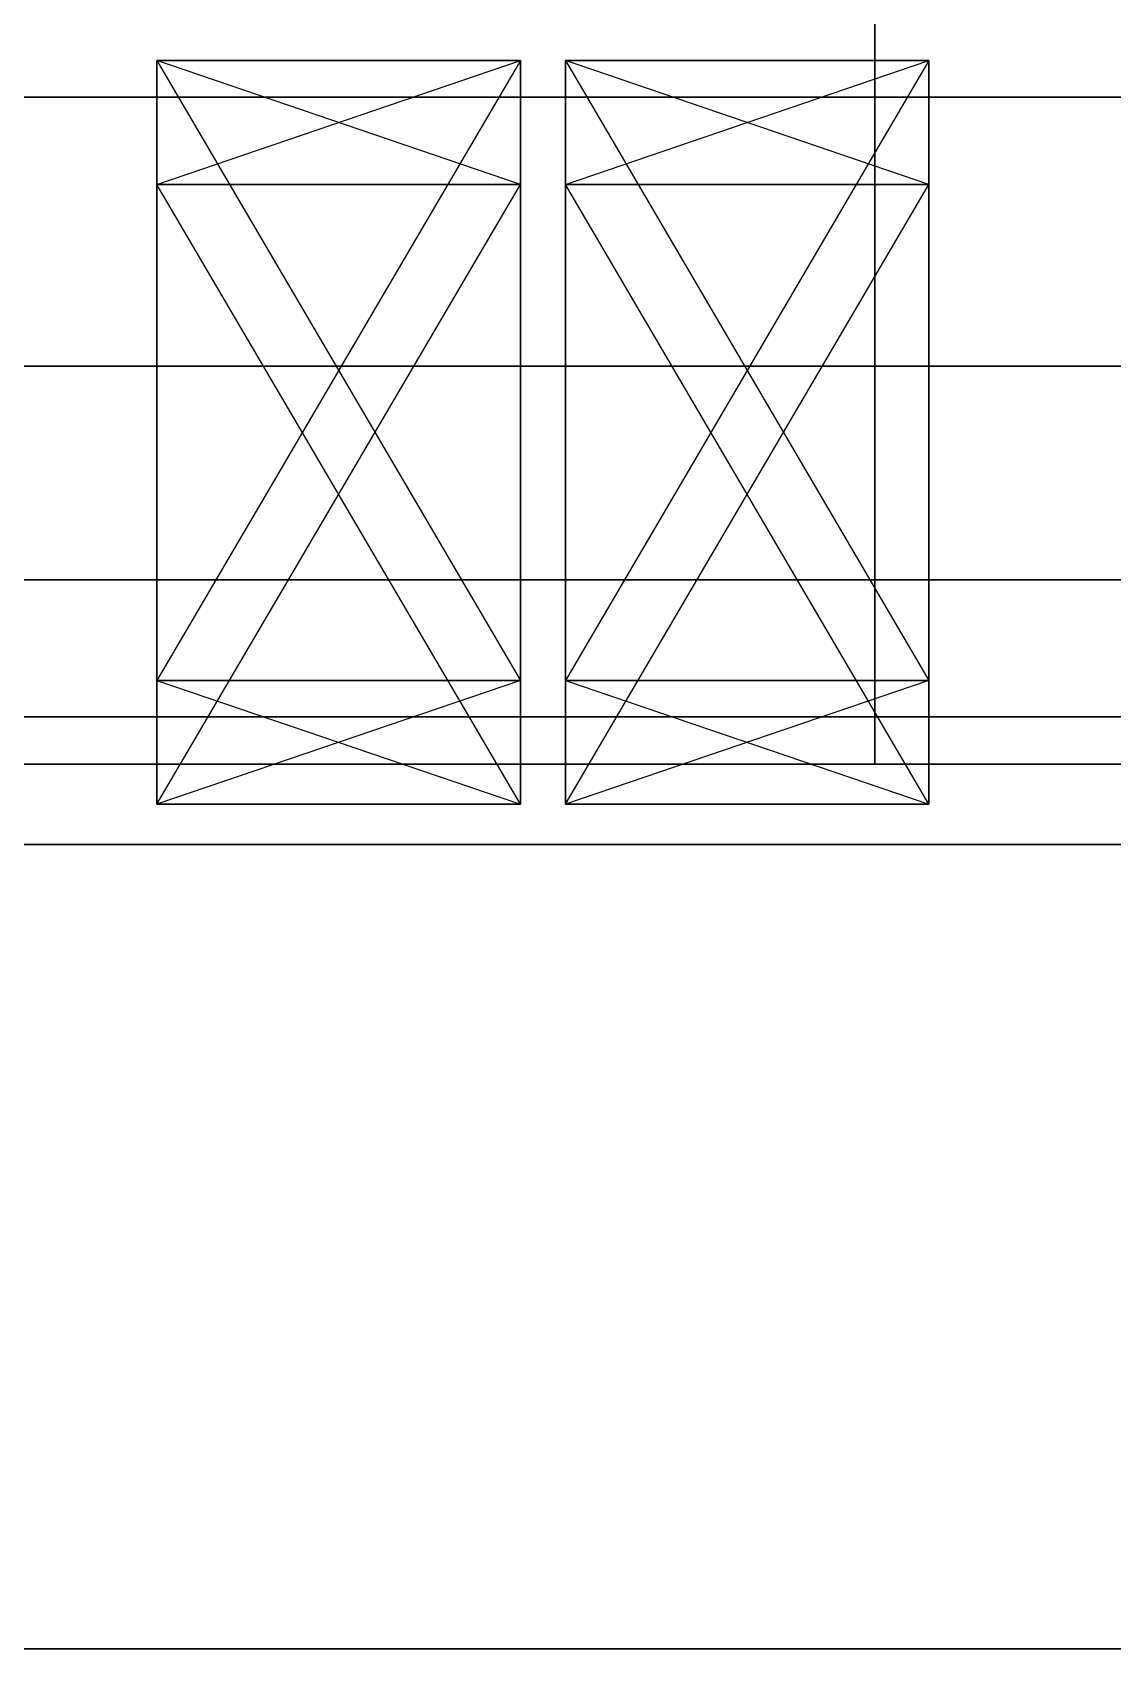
# Model space of a CAD drawing. Extents: x 0 to 4960, y -79 to 258.
# Drawn here: x 2980 to 3032.9, y -19.7 to 59.4 of the extents above; entities that cross this region are included whole.
import ezdxf

# ---------------------------------------------------------------- set-up
doc = ezdxf.new("R2010")
doc.units = 0
doc.layers.add('UB3D', color=1, linetype='CONTINUOUS')

msp = doc.modelspace()

# ---------------------------------------------------------------- linework, layer by layer
at = {"layer": 'UB3D', "color": 27}
for points in [[(2921.259843, 23.622047, -2581.102362), (3118.110236, 23.622047, -2581.102362), (3118.110236, 88.582677, -2581.102362), (2921.259843, 88.582677, -2581.102362)], [(3118.110236, 23.622047, -2738.582677), (2921.259843, 23.622047, -2738.582677), (2921.259843, 88.582677, -2738.582677), (3118.110236, 88.582677, -2738.582677)], [(2941.338583, 23.622047, -3361.023622), (3138.188976, 23.622047, -3361.023622), (3138.188976, 88.582677, -3361.023622), (2941.338583, 88.582677, -3361.023622)], [(3138.188976, 23.622047, -3518.503937), (2941.338583, 23.622047, -3518.503937), (2941.338583, 88.582677, -3518.503937), (3138.188976, 88.582677, -3518.503937)], [(3021.259843, 23.622047, -1458.661417), (3021.259843, 23.622047, -1301.181102), (3021.259843, 88.582677, -1301.181102), (3021.259843, 88.582677, -1458.661417)], [(3021.259843, 23.622047, -1301.181102), (3218.110236, 23.622047, -1301.181102), (3218.110236, 88.582677, -1301.181102), (3021.259843, 88.582677, -1301.181102)], [(3218.110236, 23.622047, -1458.661417), (3021.259843, 23.622047, -1458.661417), (3021.259843, 88.582677, -1458.661417), (3218.110236, 88.582677, -1458.661417)], [(3021.259843, 23.622047, -2038.582677), (3021.259843, 23.622047, -1881.102362), (3021.259843, 88.582677, -1881.102362), (3021.259843, 88.582677, -2038.582677)], [(3021.259843, 23.622047, -1881.102362), (3218.110236, 23.622047, -1881.102362), (3218.110236, 88.582677, -1881.102362), (3021.259843, 88.582677, -1881.102362)], [(3218.110236, 23.622047, -2038.582677), (3021.259843, 23.622047, -2038.582677), (3021.259843, 88.582677, -2038.582677), (3218.110236, 88.582677, -2038.582677)], [(2921.259843, 23.622047, -2738.582677), (2921.259843, 23.622047, -2581.102362), (3118.110236, 23.622047, -2581.102362)], [(2921.259843, 23.622047, -2738.582677), (3118.110236, 23.622047, -2581.102362), (3118.110236, 23.622047, -2738.582677)], [(2921.259843, 23.622047, -2738.582677), (3118.110236, 23.622047, -2738.582677), (2921.259843, 23.622047, -2738.582677)], [(2941.338583, 23.622047, -3518.503937), (2941.338583, 23.622047, -3361.023622), (3138.188976, 23.622047, -3361.023622)], [(2941.338583, 23.622047, -3518.503937), (3138.188976, 23.622047, -3361.023622), (3138.188976, 23.622047, -3518.503937)], [(2941.338583, 23.622047, -3518.503937), (3138.188976, 23.622047, -3518.503937), (2941.338583, 23.622047, -3518.503937)], [(3021.259843, 23.622047, -1458.661417), (3021.259843, 23.622047, -1301.181102), (3218.110236, 23.622047, -1301.181102)], [(3021.259843, 23.622047, -1458.661417), (3218.110236, 23.622047, -1301.181102), (3218.110236, 23.622047, -1458.661417)], [(3021.259843, 23.622047, -1458.661417), (3218.110236, 23.622047, -1458.661417), (3021.259843, 23.622047, -1458.661417)], [(3021.259843, 23.622047, -2038.582677), (3021.259843, 23.622047, -1881.102362), (3218.110236, 23.622047, -1881.102362)], [(3021.259843, 23.622047, -2038.582677), (3218.110236, 23.622047, -1881.102362), (3218.110236, 23.622047, -2038.582677)], [(3021.259843, 23.622047, -2038.582677), (3218.110236, 23.622047, -2038.582677), (3021.259843, 23.622047, -2038.582677)]]:
    msp.add_3dface(points, dxfattribs=at)
at = {"layer": 'UB3D', "color": 53}
for points in [[(3085.511811, 56.266933, -1104.931824), (3085.511811, 70.866122, -1107.244114), (2874.488189, 70.866122, -1107.244114), (2874.488189, 56.266933, -1104.931824)], [(3085.511811, 70.866122, -1012.755886), (3085.511811, 56.266933, -1015.068176), (2874.488189, 56.266933, -1015.068176), (2874.488189, 70.866122, -1012.755886)], [(3085.511811, 43.096779, -1098.221295), (3085.511811, 56.266933, -1104.931824), (2874.488189, 56.266933, -1104.931824), (2874.488189, 43.096779, -1098.221295)], [(3085.511811, 56.266933, -1015.068176), (3085.511811, 43.096779, -1021.778705), (2874.488189, 43.096779, -1021.778705), (2874.488189, 56.266933, -1015.068176)], [(3085.511811, 32.644886, -1087.769402), (3085.511811, 43.096779, -1098.221295), (2874.488189, 43.096779, -1098.221295), (2874.488189, 32.644886, -1087.769402)], [(3085.511811, 43.096779, -1021.778705), (3085.511811, 32.644886, -1032.230598), (2874.488189, 32.644886, -1032.230598), (2874.488189, 43.096779, -1021.778705)], [(3085.511811, 25.934357, -1074.599248), (3085.511811, 32.644886, -1087.769402), (2874.488189, 32.644886, -1087.769402), (2874.488189, 25.934357, -1074.599248)], [(3085.511811, 32.644886, -1032.230598), (3085.511811, 25.934357, -1045.400752), (2874.488189, 25.934357, -1045.400752), (2874.488189, 32.644886, -1032.230598)], [(3085.511811, 23.622067, -1060.00002), (3085.511811, 25.934357, -1074.599248), (2874.488189, 25.934357, -1074.599248), (2874.488189, 23.622067, -1060.00002)], [(3085.511811, 25.934357, -1045.400752), (3085.511811, 23.622067, -1060.00002), (2874.488189, 23.622067, -1060.00002), (2874.488189, 25.934357, -1045.400752)]]:
    msp.add_3dface(points, dxfattribs=at)
at = {"layer": 'UB3D', "color": 254}
for points in [[(3003.897598, 52.001299, -2602.913386), (2986.102402, 52.001299, -2602.913386), (3003.897598, 58.070866, -2602.913386)], [(2986.102402, 52.001299, -2602.913386), (3003.897598, 58.070866, -2602.913386), (2986.102402, 58.070866, -2602.913386)], [(3003.897598, 58.070866, -2602.913386), (2986.102402, 58.070866, -2602.913386), (3003.897598, 58.070866, -2555.669291)], [(2986.102402, 58.070866, -2602.913386), (3003.897598, 58.070866, -2555.669291), (2986.102402, 58.070866, -2555.669291)], [(3003.897598, 58.070866, -2555.669291), (2986.102402, 58.070866, -2555.669291), (3003.897598, 27.723071, -2555.669291)], [(2986.102402, 58.070866, -2555.669291), (3003.897598, 27.723071, -2555.669291), (2986.102402, 27.723071, -2555.669291)], [(2986.102402, 52.001299, -2563.543307), (2986.102402, 27.723071, -2555.669291), (2986.102402, 58.070866, -2555.669291)], [(2986.102402, 27.723071, -2555.669291), (2986.102402, 58.070866, -2555.669291), (2986.102402, 52.001299, -2563.543307)], [(2986.102402, 58.070866, -2555.669291), (2986.102402, 52.001299, -2563.543307), (2986.102402, 52.001299, -2602.913386)], [(2986.102402, 52.001299, -2563.543307), (2986.102402, 52.001299, -2602.913386), (2986.102402, 58.070866, -2555.669291)], [(2986.102402, 52.001299, -2602.913386), (2986.102402, 58.070866, -2555.669291), (2986.102402, 58.070866, -2602.913386)], [(2986.102402, 58.070866, -2555.669291), (2986.102402, 58.070866, -2602.913386), (2986.102402, 52.001299, -2602.913386)], [(2986.102402, 52.001299, -2717.086614), (3003.897598, 52.001299, -2717.086614), (2986.102402, 58.070866, -2717.086614)], [(3003.897598, 52.001299, -2717.086614), (2986.102402, 58.070866, -2717.086614), (3003.897598, 58.070866, -2717.086614)], [(2986.102402, 58.070866, -2717.086614), (3003.897598, 58.070866, -2717.086614), (2986.102402, 58.070866, -2764.330709)], [(3003.897598, 58.070866, -2717.086614), (2986.102402, 58.070866, -2764.330709), (3003.897598, 58.070866, -2764.330709)], [(2986.102402, 58.070866, -2764.330709), (3003.897598, 58.070866, -2764.330709), (2986.102402, 27.723071, -2764.330709)], [(3003.897598, 58.070866, -2764.330709), (2986.102402, 27.723071, -2764.330709), (3003.897598, 27.723071, -2764.330709)], [(2986.102402, 52.001299, -2756.456693), (2986.102402, 27.723071, -2764.330709), (2986.102402, 58.070866, -2764.330709)], [(2986.102402, 27.723071, -2764.330709), (2986.102402, 58.070866, -2764.330709), (2986.102402, 52.001299, -2756.456693)], [(2986.102402, 58.070866, -2764.330709), (2986.102402, 52.001299, -2756.456693), (2986.102402, 52.001299, -2717.086614)], [(2986.102402, 52.001299, -2756.456693), (2986.102402, 52.001299, -2717.086614), (2986.102402, 58.070866, -2764.330709)], [(2986.102402, 52.001299, -2717.086614), (2986.102402, 58.070866, -2764.330709), (2986.102402, 58.070866, -2717.086614)], [(2986.102402, 58.070866, -2764.330709), (2986.102402, 58.070866, -2717.086614), (2986.102402, 52.001299, -2717.086614)], [(3003.897598, 52.001299, -2563.543307), (3003.897598, 27.723071, -2555.669291), (3003.897598, 58.070866, -2555.669291)], [(3003.897598, 27.723071, -2555.669291), (3003.897598, 58.070866, -2555.669291), (3003.897598, 52.001299, -2563.543307)], [(3003.897598, 58.070866, -2555.669291), (3003.897598, 52.001299, -2563.543307), (3003.897598, 52.001299, -2602.913386)], [(3003.897598, 52.001299, -2563.543307), (3003.897598, 52.001299, -2602.913386), (3003.897598, 58.070866, -2555.669291)], [(3003.897598, 52.001299, -2602.913386), (3003.897598, 58.070866, -2555.669291), (3003.897598, 58.070866, -2602.913386)], [(3003.897598, 58.070866, -2555.669291), (3003.897598, 58.070866, -2602.913386), (3003.897598, 52.001299, -2602.913386)], [(3003.897598, 52.001299, -2756.456693), (3003.897598, 27.723071, -2764.330709), (3003.897598, 58.070866, -2764.330709)], [(3003.897598, 27.723071, -2764.330709), (3003.897598, 58.070866, -2764.330709), (3003.897598, 52.001299, -2756.456693)], [(3003.897598, 58.070866, -2764.330709), (3003.897598, 52.001299, -2756.456693), (3003.897598, 52.001299, -2717.086614)], [(3003.897598, 52.001299, -2756.456693), (3003.897598, 52.001299, -2717.086614), (3003.897598, 58.070866, -2764.330709)], [(3003.897598, 52.001299, -2717.086614), (3003.897598, 58.070866, -2764.330709), (3003.897598, 58.070866, -2717.086614)], [(3003.897598, 58.070866, -2764.330709), (3003.897598, 58.070866, -2717.086614), (3003.897598, 52.001299, -2717.086614)], [(3023.897598, 52.001299, -3382.913386), (3006.102402, 52.001299, -3382.913386), (3023.897598, 58.070866, -3382.913386)], [(3006.102402, 52.001299, -3382.913386), (3023.897598, 58.070866, -3382.913386), (3006.102402, 58.070866, -3382.913386)], [(3023.897598, 58.070866, -3382.913386), (3006.102402, 58.070866, -3382.913386), (3023.897598, 58.070866, -3335.669291)], [(3006.102402, 58.070866, -3382.913386), (3023.897598, 58.070866, -3335.669291), (3006.102402, 58.070866, -3335.669291)], [(3023.897598, 58.070866, -3335.669291), (3006.102402, 58.070866, -3335.669291), (3023.897598, 27.723071, -3335.669291)], [(3006.102402, 58.070866, -3335.669291), (3023.897598, 27.723071, -3335.669291), (3006.102402, 27.723071, -3335.669291)], [(3006.102402, 52.001299, -3343.543307), (3006.102402, 27.723071, -3335.669291), (3006.102402, 58.070866, -3335.669291)], [(3006.102402, 27.723071, -3335.669291), (3006.102402, 58.070866, -3335.669291), (3006.102402, 52.001299, -3343.543307)], [(3006.102402, 58.070866, -3335.669291), (3006.102402, 52.001299, -3343.543307), (3006.102402, 52.001299, -3382.913386)], [(3006.102402, 52.001299, -3343.543307), (3006.102402, 52.001299, -3382.913386), (3006.102402, 58.070866, -3335.669291)], [(3006.102402, 52.001299, -3382.913386), (3006.102402, 58.070866, -3335.669291), (3006.102402, 58.070866, -3382.913386)], [(3006.102402, 58.070866, -3335.669291), (3006.102402, 58.070866, -3382.913386), (3006.102402, 52.001299, -3382.913386)], [(3006.102402, 52.001299, -3497.086614), (3023.897598, 52.001299, -3497.086614), (3006.102402, 58.070866, -3497.086614)], [(3023.897598, 52.001299, -3497.086614), (3006.102402, 58.070866, -3497.086614), (3023.897598, 58.070866, -3497.086614)], [(3006.102402, 58.070866, -3497.086614), (3023.897598, 58.070866, -3497.086614), (3006.102402, 58.070866, -3544.330709)], [(3023.897598, 58.070866, -3497.086614), (3006.102402, 58.070866, -3544.330709), (3023.897598, 58.070866, -3544.330709)], [(3006.102402, 58.070866, -3544.330709), (3023.897598, 58.070866, -3544.330709), (3006.102402, 27.723071, -3544.330709)], [(3023.897598, 58.070866, -3544.330709), (3006.102402, 27.723071, -3544.330709), (3023.897598, 27.723071, -3544.330709)], [(3006.102402, 52.001299, -3536.456693), (3006.102402, 27.723071, -3544.330709), (3006.102402, 58.070866, -3544.330709)], [(3006.102402, 27.723071, -3544.330709), (3006.102402, 58.070866, -3544.330709), (3006.102402, 52.001299, -3536.456693)], [(3006.102402, 58.070866, -3544.330709), (3006.102402, 52.001299, -3536.456693), (3006.102402, 52.001299, -3497.086614)], [(3006.102402, 52.001299, -3536.456693), (3006.102402, 52.001299, -3497.086614), (3006.102402, 58.070866, -3544.330709)], [(3006.102402, 52.001299, -3497.086614), (3006.102402, 58.070866, -3544.330709), (3006.102402, 58.070866, -3497.086614)], [(3006.102402, 58.070866, -3544.330709), (3006.102402, 58.070866, -3497.086614), (3006.102402, 52.001299, -3497.086614)], [(3023.897598, 52.001299, -3343.543307), (3023.897598, 27.723071, -3335.669291), (3023.897598, 58.070866, -3335.669291)], [(3023.897598, 27.723071, -3335.669291), (3023.897598, 58.070866, -3335.669291), (3023.897598, 52.001299, -3343.543307)], [(3023.897598, 58.070866, -3335.669291), (3023.897598, 52.001299, -3343.543307), (3023.897598, 52.001299, -3382.913386)], [(3023.897598, 52.001299, -3343.543307), (3023.897598, 52.001299, -3382.913386), (3023.897598, 58.070866, -3335.669291)], [(3023.897598, 52.001299, -3382.913386), (3023.897598, 58.070866, -3335.669291), (3023.897598, 58.070866, -3382.913386)], [(3023.897598, 58.070866, -3335.669291), (3023.897598, 58.070866, -3382.913386), (3023.897598, 52.001299, -3382.913386)], [(3023.897598, 52.001299, -3536.456693), (3023.897598, 27.723071, -3544.330709), (3023.897598, 58.070866, -3544.330709)], [(3023.897598, 27.723071, -3544.330709), (3023.897598, 58.070866, -3544.330709), (3023.897598, 52.001299, -3536.456693)], [(3023.897598, 58.070866, -3544.330709), (3023.897598, 52.001299, -3536.456693), (3023.897598, 52.001299, -3497.086614)], [(3023.897598, 52.001299, -3536.456693), (3023.897598, 52.001299, -3497.086614), (3023.897598, 58.070866, -3544.330709)], [(3023.897598, 52.001299, -3497.086614), (3023.897598, 58.070866, -3544.330709), (3023.897598, 58.070866, -3497.086614)], [(3023.897598, 58.070866, -3544.330709), (3023.897598, 58.070866, -3497.086614), (3023.897598, 52.001299, -3497.086614)], [(3003.897598, 21.653543, -2563.543307), (2986.102402, 21.653543, -2563.543307), (3003.897598, 52.001299, -2563.543307)], [(2986.102402, 21.653543, -2563.543307), (3003.897598, 52.001299, -2563.543307), (2986.102402, 52.001299, -2563.543307)], [(3003.897598, 52.001299, -2563.543307), (2986.102402, 52.001299, -2563.543307), (3003.897598, 52.001299, -2602.913386)], [(2986.102402, 52.001299, -2563.543307), (3003.897598, 52.001299, -2602.913386), (2986.102402, 52.001299, -2602.913386)], [(2986.102402, 27.723071, -2555.669291), (2986.102402, 21.653543, -2563.543307), (2986.102402, 52.001299, -2563.543307)], [(2986.102402, 21.653543, -2563.543307), (2986.102402, 52.001299, -2563.543307), (2986.102402, 27.723071, -2555.669291)], [(2986.102402, 21.653543, -2756.456693), (3003.897598, 21.653543, -2756.456693), (2986.102402, 52.001299, -2756.456693)], [(3003.897598, 21.653543, -2756.456693), (2986.102402, 52.001299, -2756.456693), (3003.897598, 52.001299, -2756.456693)], [(2986.102402, 52.001299, -2756.456693), (3003.897598, 52.001299, -2756.456693), (2986.102402, 52.001299, -2717.086614)], [(3003.897598, 52.001299, -2756.456693), (2986.102402, 52.001299, -2717.086614), (3003.897598, 52.001299, -2717.086614)], [(2986.102402, 21.653543, -2764.330709), (2986.102402, 21.653543, -2756.456693), (2986.102402, 52.001299, -2756.456693)], [(2986.102402, 21.653543, -2756.456693), (2986.102402, 52.001299, -2756.456693), (2986.102402, 27.723071, -2764.330709)], [(3003.897598, 21.653543, -2555.669291), (3003.897598, 21.653543, -2563.543307), (3003.897598, 52.001299, -2563.543307)], [(3003.897598, 21.653543, -2563.543307), (3003.897598, 52.001299, -2563.543307), (3003.897598, 27.723071, -2555.669291)], [(3003.897598, 27.723071, -2764.330709), (3003.897598, 21.653543, -2756.456693), (3003.897598, 52.001299, -2756.456693)], [(3003.897598, 21.653543, -2756.456693), (3003.897598, 52.001299, -2756.456693), (3003.897598, 27.723071, -2764.330709)], [(3023.897598, 21.653543, -3343.543307), (3006.102402, 21.653543, -3343.543307), (3023.897598, 52.001299, -3343.543307)], [(3006.102402, 21.653543, -3343.543307), (3023.897598, 52.001299, -3343.543307), (3006.102402, 52.001299, -3343.543307)], [(3023.897598, 52.001299, -3343.543307), (3006.102402, 52.001299, -3343.543307), (3023.897598, 52.001299, -3382.913386)], [(3006.102402, 52.001299, -3343.543307), (3023.897598, 52.001299, -3382.913386), (3006.102402, 52.001299, -3382.913386)], [(3006.102402, 27.723071, -3335.669291), (3006.102402, 21.653543, -3343.543307), (3006.102402, 52.001299, -3343.543307)], [(3006.102402, 21.653543, -3343.543307), (3006.102402, 52.001299, -3343.543307), (3006.102402, 27.723071, -3335.669291)], [(3006.102402, 21.653543, -3536.456693), (3023.897598, 21.653543, -3536.456693), (3006.102402, 52.001299, -3536.456693)], [(3023.897598, 21.653543, -3536.456693), (3006.102402, 52.001299, -3536.456693), (3023.897598, 52.001299, -3536.456693)], [(3006.102402, 52.001299, -3536.456693), (3023.897598, 52.001299, -3536.456693), (3006.102402, 52.001299, -3497.086614)], [(3023.897598, 52.001299, -3536.456693), (3006.102402, 52.001299, -3497.086614), (3023.897598, 52.001299, -3497.086614)], [(3006.102402, 21.653543, -3544.330709), (3006.102402, 21.653543, -3536.456693), (3006.102402, 52.001299, -3536.456693)], [(3006.102402, 21.653543, -3536.456693), (3006.102402, 52.001299, -3536.456693), (3006.102402, 27.723071, -3544.330709)], [(3023.897598, 21.653543, -3335.669291), (3023.897598, 21.653543, -3343.543307), (3023.897598, 52.001299, -3343.543307)], [(3023.897598, 21.653543, -3343.543307), (3023.897598, 52.001299, -3343.543307), (3023.897598, 27.723071, -3335.669291)], [(3023.897598, 27.723071, -3544.330709), (3023.897598, 21.653543, -3536.456693), (3023.897598, 52.001299, -3536.456693)], [(3023.897598, 21.653543, -3536.456693), (3023.897598, 52.001299, -3536.456693), (3023.897598, 27.723071, -3544.330709)], [(3003.897598, 27.723071, -2555.669291), (2986.102402, 27.723071, -2555.669291), (3003.897598, 27.723071, -2543.858268)], [(2986.102402, 27.723071, -2555.669291), (3003.897598, 27.723071, -2543.858268), (2986.102402, 27.723071, -2543.858268)], [(3003.897598, 27.723071, -2543.858268), (2986.102402, 27.723071, -2543.858268), (3003.897598, 21.653543, -2543.858268)], [(2986.102402, 27.723071, -2543.858268), (3003.897598, 21.653543, -2543.858268), (2986.102402, 21.653543, -2543.858268)], [(2986.102402, 21.653543, -2543.858268), (2986.102402, 27.723071, -2543.858268), (2986.102402, 21.653543, -2555.669291)], [(2986.102402, 27.723071, -2543.858268), (2986.102402, 21.653543, -2555.669291), (2986.102402, 27.723071, -2555.669291)], [(2986.102402, 21.653543, -2555.669291), (2986.102402, 27.723071, -2555.669291), (2986.102402, 21.653543, -2563.543307)], [(2986.102402, 27.723071, -2764.330709), (3003.897598, 27.723071, -2764.330709), (2986.102402, 27.723071, -2776.141732)], [(3003.897598, 27.723071, -2764.330709), (2986.102402, 27.723071, -2776.141732), (3003.897598, 27.723071, -2776.141732)], [(2986.102402, 27.723071, -2776.141732), (3003.897598, 27.723071, -2776.141732), (2986.102402, 21.653543, -2776.141732)], [(3003.897598, 27.723071, -2776.141732), (2986.102402, 21.653543, -2776.141732), (3003.897598, 21.653543, -2776.141732)], [(2986.102402, 27.723071, -2776.141732), (2986.102402, 21.653543, -2776.141732), (2986.102402, 27.723071, -2764.330709)], [(2986.102402, 21.653543, -2776.141732), (2986.102402, 27.723071, -2764.330709), (2986.102402, 21.653543, -2764.330709)], [(2986.102402, 27.723071, -2764.330709), (2986.102402, 21.653543, -2764.330709), (2986.102402, 21.653543, -2756.456693)], [(3003.897598, 27.723071, -2543.858268), (3003.897598, 21.653543, -2543.858268), (3003.897598, 27.723071, -2555.669291)], [(3003.897598, 21.653543, -2543.858268), (3003.897598, 27.723071, -2555.669291), (3003.897598, 21.653543, -2555.669291)], [(3003.897598, 27.723071, -2555.669291), (3003.897598, 21.653543, -2555.669291), (3003.897598, 21.653543, -2563.543307)], [(3003.897598, 21.653543, -2776.141732), (3003.897598, 27.723071, -2776.141732), (3003.897598, 21.653543, -2764.330709)], [(3003.897598, 27.723071, -2776.141732), (3003.897598, 21.653543, -2764.330709), (3003.897598, 27.723071, -2764.330709)], [(3003.897598, 21.653543, -2764.330709), (3003.897598, 27.723071, -2764.330709), (3003.897598, 21.653543, -2756.456693)], [(3023.897598, 27.723071, -3335.669291), (3006.102402, 27.723071, -3335.669291), (3023.897598, 27.723071, -3323.858268)], [(3006.102402, 27.723071, -3335.669291), (3023.897598, 27.723071, -3323.858268), (3006.102402, 27.723071, -3323.858268)], [(3023.897598, 27.723071, -3323.858268), (3006.102402, 27.723071, -3323.858268), (3023.897598, 21.653543, -3323.858268)], [(3006.102402, 27.723071, -3323.858268), (3023.897598, 21.653543, -3323.858268), (3006.102402, 21.653543, -3323.858268)], [(3006.102402, 21.653543, -3323.858268), (3006.102402, 27.723071, -3323.858268), (3006.102402, 21.653543, -3335.669291)], [(3006.102402, 27.723071, -3323.858268), (3006.102402, 21.653543, -3335.669291), (3006.102402, 27.723071, -3335.669291)], [(3006.102402, 21.653543, -3335.669291), (3006.102402, 27.723071, -3335.669291), (3006.102402, 21.653543, -3343.543307)], [(3006.102402, 27.723071, -3544.330709), (3023.897598, 27.723071, -3544.330709), (3006.102402, 27.723071, -3556.141732)], [(3023.897598, 27.723071, -3544.330709), (3006.102402, 27.723071, -3556.141732), (3023.897598, 27.723071, -3556.141732)], [(3006.102402, 27.723071, -3556.141732), (3023.897598, 27.723071, -3556.141732), (3006.102402, 21.653543, -3556.141732)], [(3023.897598, 27.723071, -3556.141732), (3006.102402, 21.653543, -3556.141732), (3023.897598, 21.653543, -3556.141732)], [(3006.102402, 27.723071, -3556.141732), (3006.102402, 21.653543, -3556.141732), (3006.102402, 27.723071, -3544.330709)], [(3006.102402, 21.653543, -3556.141732), (3006.102402, 27.723071, -3544.330709), (3006.102402, 21.653543, -3544.330709)], [(3006.102402, 27.723071, -3544.330709), (3006.102402, 21.653543, -3544.330709), (3006.102402, 21.653543, -3536.456693)], [(3023.897598, 27.723071, -3323.858268), (3023.897598, 21.653543, -3323.858268), (3023.897598, 27.723071, -3335.669291)], [(3023.897598, 21.653543, -3323.858268), (3023.897598, 27.723071, -3335.669291), (3023.897598, 21.653543, -3335.669291)], [(3023.897598, 27.723071, -3335.669291), (3023.897598, 21.653543, -3335.669291), (3023.897598, 21.653543, -3343.543307)], [(3023.897598, 21.653543, -3556.141732), (3023.897598, 27.723071, -3556.141732), (3023.897598, 21.653543, -3544.330709)], [(3023.897598, 27.723071, -3556.141732), (3023.897598, 21.653543, -3544.330709), (3023.897598, 27.723071, -3544.330709)], [(3023.897598, 21.653543, -3544.330709), (3023.897598, 27.723071, -3544.330709), (3023.897598, 21.653543, -3536.456693)], [(3003.897598, 21.653543, -2543.858268), (2986.102402, 21.653543, -2543.858268), (3003.897598, 21.653543, -2563.543307)], [(2986.102402, 21.653543, -2543.858268), (3003.897598, 21.653543, -2563.543307), (2986.102402, 21.653543, -2563.543307)], [(2986.102402, 21.653543, -2776.141732), (3003.897598, 21.653543, -2776.141732), (2986.102402, 21.653543, -2756.456693)], [(3003.897598, 21.653543, -2776.141732), (2986.102402, 21.653543, -2756.456693), (3003.897598, 21.653543, -2756.456693)], [(3023.897598, 21.653543, -3323.858268), (3006.102402, 21.653543, -3323.858268), (3023.897598, 21.653543, -3343.543307)], [(3006.102402, 21.653543, -3323.858268), (3023.897598, 21.653543, -3343.543307), (3006.102402, 21.653543, -3343.543307)], [(3006.102402, 21.653543, -3556.141732), (3023.897598, 21.653543, -3556.141732), (3006.102402, 21.653543, -3536.456693)], [(3023.897598, 21.653543, -3556.141732), (3006.102402, 21.653543, -3536.456693), (3023.897598, 21.653543, -3536.456693)]]:
    msp.add_3dface(points, dxfattribs=at)
at = {"layer": 'UB3D', "color": 94}
for points in [[(0, 19.685039, -3870), (4960.050236, 19.685039, -3870), (4960.050236, -19.685039, -3870), (0, -19.685039, -3870)], [(4960.050236, 19.685039, -719.999961), (0, 19.685039, -719.999961), (0, -19.685039, -719.999961), (4960.050236, -19.685039, -719.999961)], [(0, 19.685039, -719.999961), (0, 19.685039, -3870), (4960.050236, 19.685039, -3870)], [(0, 19.685039, -719.999961), (4960.050236, 19.685039, -3870), (4960.050236, 19.685039, -719.999961)], [(0, 19.685039, -719.999961), (4960.050236, 19.685039, -719.999961), (0, 19.685039, -719.999961)], [(0, -19.685039, -719.999961), (4960.050236, -19.685039, -719.999961), (4960.050236, -19.685039, -3870)], [(0, -19.685039, -719.999961), (4960.050236, -19.685039, -3870), (0, -19.685039, -3870)]]:
    msp.add_3dface(points, dxfattribs=at)

doc.saveas('drawing.dxf')
